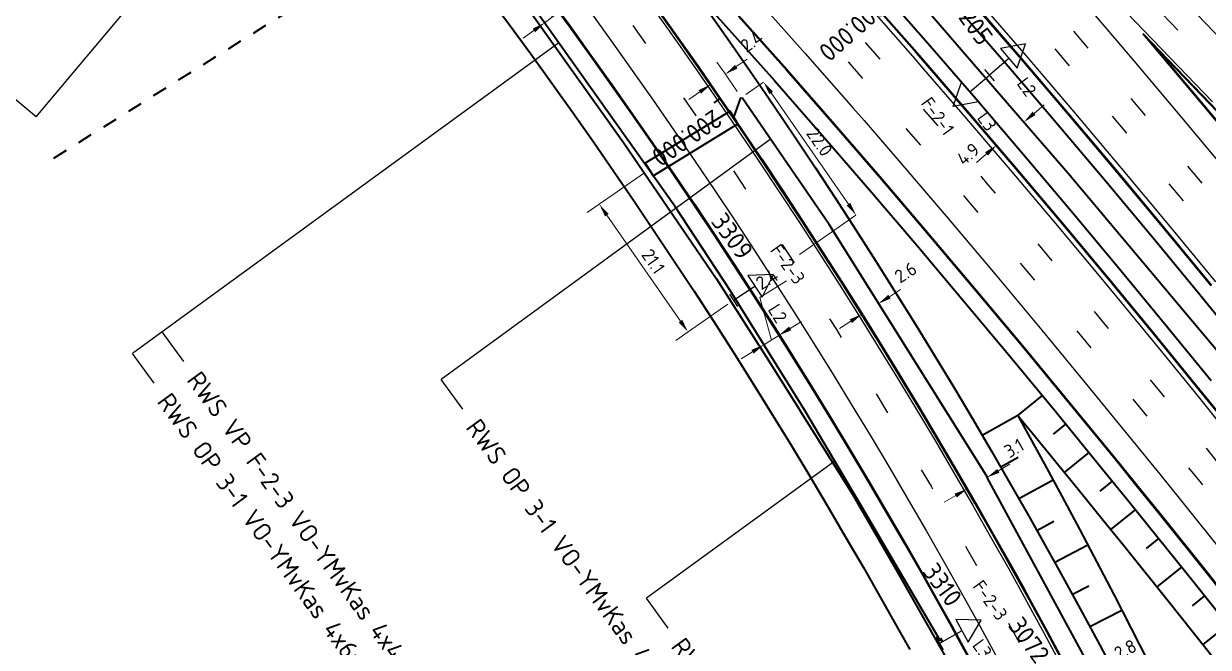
# Model space of a CAD drawing. Header units: metres. Extents: x 134219 to 139080, y 438661 to 444352.
# Drawn here: x 134993.8 to 135154.9, y 443448.5 to 443533.2 of the extents above; entities that cross this region are included whole.
import ezdxf
from ezdxf.enums import TextEntityAlignment as Align

# ---------------------------------------------------------------- set-up
doc = ezdxf.new("R2010")
doc.units = ezdxf.units.M
for name, pattern in [('13strp', [4, 1, -3]), ('39strp', [12, 3, -9]), ('XX-FASEGRENS', [4, 2, -2])]:
    doc.linetypes.add(name, pattern=pattern)
doc.layers.get('DEFPOINTS').update_dxf_attribs({"color": 193})
for name, color, linetype, lineweight in [('N-WE-KG-FASEGRENS-G', 7, 'XX-FASEGRENS', 35), ('N-WE-KL-ET_LS_OV_ARMATUUR-S', 7, 'Continuous', 25), ('N-WE-KL-ET_LS_OV_ARMATUUR-T18', 1, 'Continuous', 25), ('N-WE-KL-ET_LS_OV_KABEL-G', 10, 'KL-LS-OV-N', 35), ('N-WE-KL-ET_LS_OV_KABEL-M', 7, 'Continuous', 18), ('N-WE-KL-ET_LS_OV_KABEL-T25', 7, 'Continuous', 25), ('N-WE-KL-ET_LS_OV_MANTELBUIS-G', 10, 'Continuous', 35), ('Utd-geleiderail-nw', 8, 'glm a2ee v014$0$f2m40080', 35), ('Utd-ondergr-bs', 8, 'Continuous', 35), ('Utd-ondergr-nw', 8, '13strp', 35)]:
    doc.layers.add(name, color=color, linetype=linetype, lineweight=lineweight)
doc.layers.add('N-WE-KL-ET_LS_OV_ARMATUUR-T25', color=2, linetype='Continuous')
doc.layers.add('Utd-weg-nw', color=8, linetype='Continuous')
doc.styles.add('alm a2ee v011$0$rtw_iso', font='NLCS-ISO.ttf')
doc.styles.add('ISO18', font='NLCS-ISO.ttf')
doc.styles.add('ISO25', font='NLCS-ISO.ttf')
doc.styles.add('NLCS-ISO', font='NLCS-ISO.ttf')
doc.styles.add('NLCS_18', font='NLCS-ISO.ttf', dxfattribs={"height": 1.8})
doc.styles.add('NLCS_25', font='NLCS-ISO.ttf', dxfattribs={"height": 2.5})
doc.linetypes.add('glm a2ee v014$0$f2m40080', pattern='A,2,-1,[160,RTW.shx,S=0.5,R=0,X=0,Y=0],-1', length=4)
doc.linetypes.add('KL-LS-OV-N', pattern='A,4,-1,[103,NLCS.SHX,S=0.75,R=0,X=0,Y=0],-1,4,-1.5,["0V",Standard,S=1,R=0,X=0,Y=-0.5],-3', length=14.5)
doc.dimstyles.new('NLCS_t18_pijl_Dimension_l3_h1', dxfattribs={"dimtxt": 1.8, "dimasz": 1.8, "dimexe": 2, "dimexo": 2, "dimgap": 0.7, "dimtad": 1, "dimdec": 1, "dimzin": 0, "dimdsep": 46, "dimtxsty": 'NLCS_18', "dimcen": 2.5, "dimdle": 2, "dimclrd": 256, "dimclre": 256, "dimclrt": 256, "dimadec": 1, "dimazin": 0, "dimtfac": 1, "dimtdec": 1, "dimtofl": 0, "dimtmove": 1, "dimatfit": 0, "dimfxl": 0, "dimtolj": 1, "dimtzin": 0, "dimlwd": 18, "dimlwe": 18, "dimarcsym": 0})

# ---------------------------------------------------------------- blocks, each defined once
blk = doc.blocks.new('SKL-ET_OV_ARMATUUR_HD_NATRIUM_2x250W-SO (1)')
for points in [[(-3.49, -1.76), (-6.49, 0), (-3.49, 1.76)], [(-3.49, 1.76), (-3.49, -1.76)], [(3.49, -1.76), (6.49, 0), (3.49, 1.76)], [(3.49, 1.76), (3.49, -1.76)], [(-3.49, 0), (0, 0)], [(0, 1), (0, -1)], [(3.49, 0), (0, 0)]]:
    blk.add_lwpolyline(points)
at = {"layer": 'N-WE-KL-ET_LS_OV_ARMATUUR-T18', "style": 'NLCS-ISO', "flags": 1}
for tag, p in [('TYPE_ARMATUUR', (3.07, -6.82)), ('VERMOGEN_LAMP', (3.07, -10.61)), ('SPIEGELSTAND', (3.07, -14.39)), ('HOOGTE_LICHTMAST', (3.07, -18.17)), ('UITLEGGERHOEK', (3.07, -21.96)), ('TYPE_LICHTMAST', (3.07, -25.74)), ('BOTSVRIENDELIJK', (3.07, -29.53)), ('POSITIE_LICHTMAST', (3.07, -33.31)), ('KABELAANSLUITNG', (3.07, -37.1)), ('VOEDINGSPUNT', (3.07, -48.45))]:
    blk.add_attdef(tag, p, '', height=1.8, dxfattribs=at)
at = {"layer": 'N-WE-KL-ET_LS_OV_ARMATUUR-T18', "style": 'NLCS-ISO'}
for tag, p in [('FASE-AANSLUITING_1', (3.07, -40.88)), ('FASE-AANSLUITING_2', (3.07, -44.67)), ('GROEPSNUMMER', (3.07, -52.24))]:
    blk.add_attdef(tag, p, '', height=1.8, dxfattribs=at)
at = {"layer": 'N-WE-KL-ET_LS_OV_ARMATUUR-T25', "style": 'NLCS-ISO'}
for tag, p in [('MASTNUMMER', (3.07, 7.39)), ('TYPE_SYMBOOL', (3.07, 3.61))]:
    blk.add_attdef(tag, p, '', height=2.5, dxfattribs=at)
blk = doc.blocks.new('SKL-ET_OV_ARMATUUR_HD_NATRIUM_1x250W-SO (3)')
for p, q in [((6.49, 0), (3.49, 1.76)), ((3.49, -1.76), (6.49, 0))]:
    blk.add_line(p, q)
for points in [[(3.49, 1.76), (3.49, -1.76)], [(0, 1), (0, -1)], [(3.49, 0), (0, 0)]]:
    blk.add_lwpolyline(points)
at = {"layer": 'N-WE-KL-ET_LS_OV_ARMATUUR-T18', "style": 'ISO18', "flags": 1}
for tag, p in [('TYPE_ARMATUUR', (3.07, -6.82)), ('VERMOGEN_LAMP', (3.07, -10.61)), ('SPIEGELSTAND', (3.07, -14.39)), ('HOOGTE_LICHTMAST', (3.07, -18.17)), ('UITLEGGERHOEK', (3.07, -21.96)), ('TYPE_LICHTMAST', (3.07, -25.74)), ('BOTSVRIENDELIJK', (3.07, -29.53)), ('POSITIE_LICHTMAST', (3.07, -33.31)), ('KABELAANSLUITNG', (3.07, -37.1)), ('VOEDINGSPUNT', (3.07, -44.67))]:
    blk.add_attdef(tag, p, '', height=1.8, dxfattribs=at)
at = {"layer": 'N-WE-KL-ET_LS_OV_ARMATUUR-T18', "style": 'ISO18'}
for tag, p in [('FASE-AANSLUITING_1', (3.07, -40.88)), ('GROEPSNUMMER', (3.07, -48.45))]:
    blk.add_attdef(tag, p, '', height=1.8, dxfattribs=at)
at = {"layer": 'N-WE-KL-ET_LS_OV_ARMATUUR-T25', "style": 'ISO25'}
for tag, p in [('MASTNUMMER', (3.07, 7.39)), ('TYPE_SYMBOOL', (3.07, 3.61))]:
    blk.add_attdef(tag, p, '', height=2.5, dxfattribs=at)
blk = doc.blocks.new('*D445')
at = {"layer": 'DEFPOINTS', "color": 0, "transparency": 16777216}
for p in [(135066.7, 443534.79), (135064.66, 443533.31), (135064.66, 443533.31)]:
    blk.add_point(p, dxfattribs=at)
at = {"layer": 'N-WE-KL-ET_LS_OV_KABEL-M', "linetype": 'Continuous', "lineweight": 18, "transparency": 16777216}
for p, q in [((135064.32, 443537.95), (135067.64, 443540.35)), ((135065.68, 443534.05), (135064.32, 443537.95)), ((135068.16, 443535.85), (135069.62, 443536.91)), ((135066.7, 443534.79), (135064.66, 443533.31)), ((135063.2, 443532.26), (135061.75, 443531.2))]:
    blk.add_line(p, q, dxfattribs=at)
at = {"layer": 'N-WE-KL-ET_LS_OV_KABEL-M', "lineweight": 18, "transparency": 16777216}
for p, q in [((135066.7, 443534.79), (135065.53, 443536.41)), ((135064.66, 443533.31), (135063.48, 443534.93))]:
    blk.add_line(p, q, dxfattribs=at)
at = {"layer": 'N-WE-KL-ET_LS_OV_KABEL-M', "transparency": 16777216}
for points in [[(135067.98, 443536.09), (135068.33, 443535.61), (135066.7, 443534.79)], [(135063.03, 443532.5), (135063.38, 443532.01), (135064.66, 443533.31)]]:
    blk.add_solid(points, dxfattribs=at)
at = {"layer": 'N-WE-KL-ET_LS_OV_KABEL-M', "transparency": 16777216, "insert": (135065.04, 443540.45), "char_height": 1.8, "attachment_point": 5, "rotation": 35.9597, "style": 'NLCS_18'}
blk.add_mtext('\\A1;2.5', dxfattribs=at)
blk = doc.blocks.new('*D446')
at = {"layer": 'DEFPOINTS', "color": 0, "transparency": 16777216}
for p in [(135096.53, 443490.84), (135094.47, 443489.56), (135094.47, 443489.56)]:
    blk.add_point(p, dxfattribs=at)
at = {"layer": 'N-WE-KL-ET_LS_OV_KABEL-M', "linetype": 'Continuous', "lineweight": 18, "transparency": 16777216}
for p, q in [((135093.94, 443496), (135097.57, 443498.25)), ((135095.5, 443490.2), (135093.94, 443496)), ((135098.06, 443491.79), (135099.59, 443492.74)), ((135096.53, 443490.84), (135094.47, 443489.56)), ((135092.94, 443488.61), (135091.41, 443487.66))]:
    blk.add_line(p, q, dxfattribs=at)
at = {"layer": 'N-WE-KL-ET_LS_OV_KABEL-M', "lineweight": 18, "transparency": 16777216}
for p, q in [((135096.53, 443490.84), (135095.48, 443492.54)), ((135094.47, 443489.56), (135093.42, 443491.26))]:
    blk.add_line(p, q, dxfattribs=at)
at = {"layer": 'N-WE-KL-ET_LS_OV_KABEL-M', "transparency": 16777216}
for points in [[(135097.9, 443492.04), (135098.22, 443491.53), (135096.53, 443490.84)], [(135092.78, 443488.87), (135093.1, 443488.36), (135094.47, 443489.56)]]:
    blk.add_solid(points, dxfattribs=at)
at = {"layer": 'N-WE-KL-ET_LS_OV_KABEL-M', "transparency": 16777216, "insert": (135094.91, 443498.48), "char_height": 1.8, "attachment_point": 5, "rotation": 31.8076, "style": 'NLCS_18'}
blk.add_mtext('\\A1;2.4', dxfattribs=at)
blk = doc.blocks.new('*D447')
at = {"layer": 'DEFPOINTS', "color": 0, "transparency": 16777216}
for p in [(135129.84, 443519.82), (135129.84, 443519.82), (135126.12, 443516.66)]:
    blk.add_point(p, dxfattribs=at)
at = {"layer": 'N-WE-KL-ET_LS_OV_KABEL-M', "lineweight": 18, "transparency": 16777216}
for p, q in [((135129.84, 443519.82), (135128.54, 443521.34)), ((135126.12, 443516.66), (135124.82, 443518.18))]:
    blk.add_line(p, q, dxfattribs=at)
at = {"layer": 'N-WE-KL-ET_LS_OV_KABEL-M', "linetype": 'Continuous', "lineweight": 18, "transparency": 16777216}
for p, q in [((135131.21, 443520.99), (135132.58, 443522.15)), ((135124.75, 443515.49), (135123.38, 443514.33))]:
    blk.add_line(p, q, dxfattribs=at)
at = {"layer": 'N-WE-KL-ET_LS_OV_KABEL-M', "transparency": 16777216}
for points in [[(135131.01, 443521.22), (135131.4, 443520.76), (135129.84, 443519.82)], [(135124.55, 443515.72), (135124.94, 443515.26), (135126.12, 443516.66)]]:
    blk.add_solid(points, dxfattribs=at)
at = {"layer": 'N-WE-KL-ET_LS_OV_KABEL-M', "transparency": 16777216, "insert": (135122.24, 443515.46), "char_height": 1.8, "attachment_point": 5, "rotation": 40.3755, "style": 'NLCS_18'}
blk.add_mtext('\\A1;4.9', dxfattribs=at)
blk = doc.blocks.new('*D394')
at = {"layer": 'DEFPOINTS', "color": 0, "transparency": 16777216}
for p in [(135072.1, 443508.65), (135084.16, 443491.3), (135084.16, 443491.3)]:
    blk.add_point(p, dxfattribs=at)
at = {"layer": 'N-WE-KL-ET_LS_OV_KABEL-M', "lineweight": 18, "transparency": 16777216}
for p, q in [((135072.1, 443508.65), (135070.45, 443507.51)), ((135084.16, 443491.3), (135082.52, 443490.16))]:
    blk.add_line(p, q, dxfattribs=at)
at = {"layer": 'N-WE-KL-ET_LS_OV_KABEL-M', "linetype": 'Continuous', "lineweight": 18, "transparency": 16777216}
blk.add_line((135073.12, 443507.17), (135083.13, 443492.78), dxfattribs=at)
at = {"layer": 'N-WE-KL-ET_LS_OV_KABEL-M', "transparency": 16777216}
for points in [[(135073.37, 443507.34), (135072.88, 443507), (135072.1, 443508.65)], [(135083.38, 443492.95), (135082.89, 443492.61), (135084.16, 443491.3)]]:
    blk.add_solid(points, dxfattribs=at)
at = {"layer": 'N-WE-KL-ET_LS_OV_KABEL-M', "transparency": 16777216, "insert": (135079.44, 443500.89), "char_height": 1.8, "attachment_point": 5, "rotation": 304.8131, "style": 'NLCS_18'}
blk.add_mtext('\\A1;21.1', dxfattribs=at)
blk = doc.blocks.new('*D159')
at = {"layer": 'DEFPOINTS', "color": 0, "transparency": 16777216}
for p in [(135094.44, 443525.25), (135107, 443507.18), (135107, 443507.18)]:
    blk.add_point(p, dxfattribs=at)
at = {"layer": 'N-WE-KL-ET_LS_OV_KABEL-M', "lineweight": 18, "transparency": 16777216}
for p, q in [((135094.44, 443525.25), (135092.8, 443524.1)), ((135107, 443507.18), (135105.36, 443506.04))]:
    blk.add_line(p, q, dxfattribs=at)
at = {"layer": 'N-WE-KL-ET_LS_OV_KABEL-M', "linetype": 'Continuous', "lineweight": 18, "transparency": 16777216}
blk.add_line((135095.47, 443523.77), (135105.97, 443508.66), dxfattribs=at)
at = {"layer": 'N-WE-KL-ET_LS_OV_KABEL-M', "transparency": 16777216}
for points in [[(135095.72, 443523.94), (135095.22, 443523.6), (135094.44, 443525.25)], [(135106.22, 443508.83), (135105.73, 443508.49), (135107, 443507.18)]]:
    blk.add_solid(points, dxfattribs=at)
at = {"layer": 'N-WE-KL-ET_LS_OV_KABEL-M', "transparency": 16777216, "insert": (135102.04, 443517.13), "char_height": 1.8, "attachment_point": 5, "rotation": 304.8131, "style": 'NLCS_18'}
blk.add_mtext('\\A1;22.0', dxfattribs=at)
blk = doc.blocks.new('*D556')
at = {"layer": 'DEFPOINTS', "color": 0, "transparency": 16777216}
for p in [(135139.6, 443444.23), (135139.6, 443444.23), (135137.1, 443442.92)]:
    blk.add_point(p, dxfattribs=at)
at = {"layer": 'N-WE-KL-ET_LS_OV_KABEL-M', "lineweight": 18, "transparency": 16777216}
for p, q in [((135139.6, 443444.23), (135138.67, 443446)), ((135137.1, 443442.92), (135136.17, 443444.69))]:
    blk.add_line(p, q, dxfattribs=at)
at = {"layer": 'N-WE-KL-ET_LS_OV_KABEL-M', "linetype": 'Continuous', "lineweight": 18, "transparency": 16777216}
for p, q in [((135141.19, 443445.07), (135142.78, 443445.9)), ((135135.51, 443442.08), (135133.91, 443441.24))]:
    blk.add_line(p, q, dxfattribs=at)
at = {"layer": 'N-WE-KL-ET_LS_OV_KABEL-M', "transparency": 16777216}
for points in [[(135141.05, 443445.33), (135141.33, 443444.8), (135139.6, 443444.23)], [(135135.37, 443442.34), (135135.65, 443441.81), (135137.1, 443442.92)]]:
    blk.add_solid(points, dxfattribs=at)
at = {"layer": 'N-WE-KL-ET_LS_OV_KABEL-M', "transparency": 16777216, "insert": (135143.62, 443448.15), "char_height": 1.8, "attachment_point": 5, "rotation": 27.7394, "style": 'NLCS_18'}
blk.add_mtext('\\A1;2.8', dxfattribs=at)
blk = doc.blocks.new('*D571')
at = {"layer": 'DEFPOINTS', "color": 0, "transparency": 16777216}
for p in [(135124.81, 443471.53, -6.24), (135122.12, 443469.98, -6.24), (135122.12, 443469.98)]:
    blk.add_point(p, dxfattribs=at)
at = {"layer": 'N-WE-KL-ET_LS_OV_KABEL-M', "lineweight": 18, "transparency": 16777216}
for p, q in [((135124.41, 443472.21), (135123.8, 443473.26)), ((135121.73, 443470.65), (135121.12, 443471.71))]:
    blk.add_line(p, q, dxfattribs=at)
at = {"layer": 'N-WE-KL-ET_LS_OV_KABEL-M', "linetype": 'Continuous', "lineweight": 18, "transparency": 16777216}
for p, q in [((135126.36, 443472.43), (135127.92, 443473.34)), ((135120.56, 443469.07), (135119.01, 443468.17))]:
    blk.add_line(p, q, dxfattribs=at)
at = {"layer": 'N-WE-KL-ET_LS_OV_KABEL-M', "transparency": 16777216}
for points in [[(135126.21, 443472.69), (135126.51, 443472.17), (135124.81, 443471.53)], [(135120.41, 443469.33), (135120.71, 443468.81), (135122.12, 443469.98)]]:
    blk.add_solid(points, dxfattribs=at)
at = {"layer": 'N-WE-KL-ET_LS_OV_KABEL-M', "transparency": 16777216, "insert": (135128.49, 443475.51), "char_height": 1.8, "attachment_point": 5, "rotation": 30.0888, "style": 'NLCS_18'}
blk.add_mtext('\\A1;3.1', dxfattribs=at)
blk = doc.blocks.new('*D572')
at = {"layer": 'DEFPOINTS', "color": 0, "transparency": 16777216}
for p in [(135107.82, 443493.73), (135110.03, 443495.13), (135110.03, 443495.13)]:
    blk.add_point(p, dxfattribs=at)
at = {"layer": 'N-WE-KL-ET_LS_OV_KABEL-M', "lineweight": 18, "transparency": 16777216}
for p, q in [((135110.03, 443495.13), (135108.96, 443496.82)), ((135107.82, 443493.73), (135106.75, 443495.41))]:
    blk.add_line(p, q, dxfattribs=at)
at = {"layer": 'N-WE-KL-ET_LS_OV_KABEL-M', "linetype": 'Continuous', "lineweight": 18, "transparency": 16777216}
for p, q in [((135111.55, 443496.09), (135113.07, 443497.06)), ((135106.3, 443492.76), (135104.78, 443491.79))]:
    blk.add_line(p, q, dxfattribs=at)
at = {"layer": 'N-WE-KL-ET_LS_OV_KABEL-M', "transparency": 16777216}
for points in [[(135111.39, 443496.35), (135111.71, 443495.84), (135110.03, 443495.13)], [(135106.14, 443493.01), (135106.46, 443492.51), (135107.82, 443493.73)]]:
    blk.add_solid(points, dxfattribs=at)
at = {"layer": 'N-WE-KL-ET_LS_OV_KABEL-M', "transparency": 16777216, "insert": (135113.75, 443499.39), "char_height": 1.8, "attachment_point": 5, "rotation": 32.4326, "style": 'NLCS_18'}
blk.add_mtext('\\A1;2.6', dxfattribs=at)
blk = doc.blocks.new('*D573')
at = {"layer": 'DEFPOINTS', "color": 0, "transparency": 16777216}
for p in [(135089.24, 443526.32), (135089.24, 443526.32), (135087.25, 443524.93)]:
    blk.add_point(p, dxfattribs=at)
at = {"layer": 'N-WE-KL-ET_LS_OV_KABEL-M', "lineweight": 18, "transparency": 16777216}
for p, q in [((135089.24, 443526.32), (135088.1, 443527.96)), ((135087.25, 443524.93), (135086.1, 443526.58))]:
    blk.add_line(p, q, dxfattribs=at)
at = {"layer": 'N-WE-KL-ET_LS_OV_KABEL-M', "linetype": 'Continuous', "lineweight": 18, "transparency": 16777216}
for p, q in [((135090.72, 443527.35), (135092.2, 443528.37)), ((135085.77, 443523.91), (135084.29, 443522.88))]:
    blk.add_line(p, q, dxfattribs=at)
at = {"layer": 'N-WE-KL-ET_LS_OV_KABEL-M', "transparency": 16777216}
for points in [[(135090.55, 443527.59), (135090.89, 443527.1), (135089.24, 443526.32)], [(135085.6, 443524.15), (135085.94, 443523.66), (135087.25, 443524.93)]]:
    blk.add_solid(points, dxfattribs=at)
at = {"layer": 'N-WE-KL-ET_LS_OV_KABEL-M', "transparency": 16777216, "insert": (135092.82, 443530.76), "char_height": 1.8, "attachment_point": 5, "rotation": 34.7877, "style": 'NLCS_18'}
blk.add_mtext('\\A1;2.4', dxfattribs=at)

msp = doc.modelspace()

# ---------------------------------------------------------------- linework, layer by layer
at = {"layer": 'N-WE-KG-FASEGRENS-G'}
msp.add_line((135145.39, 443607.19), (134997.72, 443514.77), dxfattribs=at)
at = {"layer": 'N-WE-KL-ET_LS_OV_KABEL-G', "flags": 128}
for points, elevation in [([(135028.79, 443628.21), (135029.43, 443628.5), (135031.21, 443626.78), (135031.77, 443626.04), (135031.72, 443624.46), (135052.28, 443604.28), (135079.83, 443576.7), (135079.68, 443576.86), (135107.02, 443546.27), (135128.47, 443521.4), (135135.83, 443512.88), (135160.14, 443483.99), (135177.3, 443462.48), (135198.67, 443435.94), (135200.35, 443433.58), (135206.96, 443425.68), (135215.59, 443414.76), (135229.59, 443396.5), (135246.51, 443374.99), (135246.49, 443375.01), (135294.88, 443312.89), (135333.29, 443263.09), (135371.73, 443213.18), (135406.65, 443167.97), (135427.92, 443140.4), (135453.98, 443108.38), (135454.93, 443105.99), (135457.2, 443102.6), (135480.28, 443072.39), (135496.14, 443052.17), (135531.45, 443005.87), (135550.73, 442980.13), (135566.75, 442957.09), (135582.35, 442934.84), (135591.75, 442921.24), (135600.66, 442908.47), (135623.1, 442873.1), (135810.94, 442567.72), (135811.57, 442566.24), (135890, 442440.49), (135917.51, 442397.79), (135918.36, 442396.37), (135921.31, 442391.57), (135924.12, 442387.09), (135993.39, 442276.1), (135998.09, 442268.15), (136009.98, 442249.34), (136029.66, 442217.44), (136035.64, 442207.92), (136051.53, 442183.81), (136063.88, 442163.96), (136083.42, 442134.87), (136087.68, 442128.39), (136098.45, 442110.21), (136094.16, 442107.28)], 1.81), ([(135118.76, 443449.2), (135118.57, 443449.64), (135118.46, 443449.38), (135107.79, 443467.56), (135100.03, 443480.65), (135089.88, 443496.92), (135082.38, 443508.37), (135061.64, 443537.57), (135049.62, 443554.45), (135040.97, 443565.33), (135028.85, 443580.07), (135021.82, 443588.21), (135011.94, 443599.75), (135004.96, 443607.57), (135005.01, 443607.54)], 2.01), ([(135090.4, 443520.44), (135091.34, 443523.09), (135091.44, 443523.16)], 3.58), ([(135124.81, 443471.53), (135143.9, 443436.28)], -6.24)]:
    msp.add_lwpolyline(points, dxfattribs=dict(at, elevation=elevation))
at = {"layer": 'N-WE-KL-ET_LS_OV_KABEL-G', "extrusion": (0.824432, 0.56596, 0), "elevation": 362390.34, "flags": 128}
msp.add_lwpolyline([(289198.43, 2.69), (289177.56, 0)], dxfattribs=at)
at = {"layer": 'N-WE-KL-ET_LS_OV_KABEL-G', "flags": 128}
msp.add_lwpolyline([(135078.88, 443513.36), (135078.84, 443513.34)], dxfattribs=at)
at = {"layer": 'N-WE-KL-ET_LS_OV_KABEL-G', "extrusion": (0.847533, 0.530742, 0), "elevation": 349891.87, "flags": 128}
msp.add_lwpolyline([(304181.03, 0), (304140.41, -6.24)], dxfattribs=at)
at = {"layer": 'N-WE-KL-ET_LS_OV_KABEL-M'}
for points, elevation in [([(135090.86, 443523.99), (135089.24, 443526.32)], 2.69), ([(135094.44, 443525.25), (135092.02, 443523.56)], 3.58), ([(135107, 443507.18), (135099.3, 443501.83)], 3.21), ([(135089.59, 443495.08), (135084.16, 443491.3)], 3.21)]:
    msp.add_lwpolyline(points, dxfattribs=dict(at, elevation=elevation))
msp.add_lwpolyline([(135078.26, 443512.93), (135072.1, 443508.65)], dxfattribs=at)
at = {"layer": 'N-WE-KL-ET_LS_OV_KABEL-T25'}
for p, q in [((134995.51, 443520.54), (135059.73, 443596.82)), ((135066.59, 443530.59), (135008.62, 443488.36)), ((134995.51, 443520.54), (134991.68, 443523.76)), ((135095.35, 443517.46), (135050.6, 443484.86)), ((135015.6, 443487.27), (135012.66, 443491.31)), ((135011.56, 443484.32), (135008.62, 443488.36)), ((135053.54, 443480.82), (135050.6, 443484.86)), ((135104.11, 443473.76), (135078.5, 443455.11)), ((135081.44, 443451.07), (135078.5, 443455.11))]:
    msp.add_line(p, q, dxfattribs=at)
at = {"layer": 'N-WE-KL-ET_LS_OV_MANTELBUIS-G', "linetype": 'Continuous'}
msp.add_lwpolyline([(135078.35, 443514.21), (135079.4, 443512.51), (135090.92, 443519.58), (135089.88, 443521.29)], close=True, dxfattribs=at)
at = {"layer": 'Utd-geleiderail-nw', "linetype": 'Continuous', "flags": 128}
for points in [[(135029.22, 443628.91, -0.004702), (135057.2, 443603.85), (135063.81, 443597.11), (135067.19, 443593.63), (135074.14, 443586.42), (135081.05, 443579.16), (135087.9, 443571.85), (135094.71, 443564.49), (135101.46, 443557.09), (135108.17, 443549.65), (135114.83, 443542.16), (135121.44, 443534.63), (135122.95, 443532.89), (135128, 443527.05), (135134.5, 443519.43), (135140.97, 443511.78), (135147.39, 443504.09), (135153.76, 443496.37), (135160.1, 443488.62)], [(135026.68, 443628.01, -0.006198), (135051.5, 443600.88), (135062.74, 443589.32), (135069.66, 443582.13), (135076.54, 443574.9), (135083.36, 443567.62), (135090.14, 443560.3), (135096.87, 443552.93), (135103.55, 443545.51), (135110.18, 443538.06), (135116.77, 443530.55), (135118.27, 443528.83), (135123.29, 443523.01), (135129.78, 443515.42), (135136.22, 443507.79), (135142.62, 443500.13), (135148.97, 443492.43), (135155.3, 443484.7)]]:
    msp.add_lwpolyline(points, format="xyb", dxfattribs=at)
at = {"layer": 'Utd-ondergr-bs', "flags": 128}
for points in [[(135007.81, 443599.33), (135008.54, 443598.8), (135011.7, 443597.4), (135013.11, 443596.25), (135015.95, 443593.11), (135020.94, 443586.39), (135022.69, 443584.37), (135023.51, 443582.98), (135024.17, 443581.51), (135025.09, 443580.38), (135026.25, 443579.63), (135027.88, 443578.86), (135029.28, 443577.41), (135032.52, 443573.19), (135039.76, 443564.85), (135050.95, 443550.6), (135062.54, 443535), (135075.4, 443517.04), (135088.04, 443498.5), (135095.08, 443487.52), (135099.36, 443480.69)], [(135194.92, 443244.02), (135195.24, 443245.83), (135195.45, 443247.82), (135195.13, 443250.29), (135192.03, 443262.99), (135189.04, 443274.22), (135184.95, 443288.27), (135181.05, 443300.59), (135176.37, 443314.03), (135171.12, 443328.75), (135166.39, 443340.48), (135160.9, 443355.2), (135156.22, 443367.63), (135150.53, 443381.75), (135145.81, 443392.91), (135141.78, 443402.84), (135135.46, 443416.05), (135127.83, 443430.78), (135120.79, 443444.35), (135112.75, 443458.59), (135106.57, 443469.23), (135099.36, 443480.69)]]:
    msp.add_lwpolyline(points, dxfattribs=at)
at = {"layer": 'Utd-ondergr-nw', "color": 7, "linetype": 'Continuous'}
msp.add_line((135088.49, 443523.01), (135087.67, 443522.45), dxfattribs=at)
at = {"layer": 'Utd-ondergr-nw', "linetype": 'Continuous', "flags": 128}
for points in [[(135082.72, 443580.27), (135089.35, 443573.2), (135096.17, 443565.83), (135102.93, 443558.42), (135109.65, 443550.97), (135116.31, 443543.47), (135122.93, 443535.93), (135124.44, 443534.19), (135129.5, 443528.34), (135136.01, 443520.72), (135142.48, 443513.05), (135148.91, 443505.35), (135155.29, 443497.62)], [(135082.77, 443580.32), (135089.4, 443573.25), (135096.22, 443565.88), (135102.98, 443558.47), (135109.7, 443551.02), (135116.37, 443543.52), (135122.98, 443535.97), (135124.5, 443534.24), (135129.55, 443528.39), (135136.07, 443520.76), (135142.54, 443513.1), (135148.96, 443505.4), (135155.35, 443497.67)], [(135084.68, 443538.01), (135089.36, 443532.81), (135095.9, 443525.45), (135102.4, 443518.04), (135103.89, 443516.33), (135108.85, 443510.59), (135115.26, 443503.09), (135121.63, 443495.55), (135127.96, 443487.96), (135134.26, 443480.34), (135140.53, 443472.67), (135143.97, 443468.43), (135146.76, 443464.98), (135152.98, 443457.25), (135159.17, 443449.49)], [(135084.68, 443538.01), (135087.25, 443534.4), (135090.15, 443530.27), (135093.02, 443526.14), (135095.87, 443521.98), (135098.69, 443517.8), (135101.48, 443513.61), (135104.24, 443509.4), (135106.98, 443505.17), (135109.7, 443500.93), (135112.39, 443496.67), (135115.05, 443492.39), (135117.68, 443488.1), (135120.29, 443483.79), (135122.87, 443479.46), (135125.42, 443475.12), (135127.94, 443470.76), (135130.44, 443466.38), (135132.91, 443461.99), (135134.42, 443459.28), (135135.36, 443457.59), (135137.77, 443453.17), (135140.16, 443448.73), (135142.52, 443444.28)], [(135056.97, 443536.95), (135059.89, 443533.02), (135062.78, 443529.07), (135065.64, 443525.1), (135068.48, 443521.11), (135071.29, 443517.11), (135074.08, 443513.09), (135076.85, 443509.05), (135079.58, 443504.99), (135082.3, 443500.92), (135084.98, 443496.83), (135087.65, 443492.72), (135090.28, 443488.6), (135092.89, 443484.46), (135095.48, 443480.3), (135098.04, 443476.13), (135100.57, 443471.95), (135103.07, 443467.74), (135105.55, 443463.52), (135108.01, 443459.29), (135110.43, 443455.04), (135112.83, 443450.77), (135114.3, 443448.14)], [(135065.11, 443536.86), (135068.02, 443532.87), (135070.91, 443528.87), (135073.77, 443524.85), (135076.61, 443520.82), (135079.42, 443516.76), (135082.2, 443512.69), (135084.97, 443508.6), (135087.7, 443504.49), (135090.41, 443500.37), (135093.09, 443496.23), (135095.75, 443492.07), (135098.38, 443487.9), (135100.99, 443483.71), (135103.57, 443479.5), (135106.12, 443475.28), (135108.65, 443471.04), (135111.15, 443466.79), (135113.62, 443462.52), (135116.07, 443458.24), (135118.49, 443453.94), (135119.97, 443451.28), (135120.89, 443449.62), (135123.25, 443445.29)], [(135065.16, 443536.9), (135068.07, 443532.92), (135070.96, 443528.91), (135073.83, 443524.89), (135076.66, 443520.86), (135079.48, 443516.8), (135082.26, 443512.73), (135085.02, 443508.64), (135087.76, 443504.53), (135090.47, 443500.41), (135093.15, 443496.27), (135095.81, 443492.11), (135098.44, 443487.94), (135101.05, 443483.75), (135103.63, 443479.54), (135106.18, 443475.32), (135108.71, 443471.08), (135111.21, 443466.82), (135113.69, 443462.56), (135116.13, 443458.27), (135118.55, 443453.97), (135120.03, 443451.31), (135120.95, 443449.65), (135123.31, 443445.32)], [(135108.65, 443536.7), (135115.22, 443529.21), (135116.72, 443527.48), (135121.74, 443521.67), (135128.22, 443514.09), (135134.65, 443506.48), (135141.04, 443498.82), (135147.39, 443491.13), (135153.71, 443483.41), (135157.18, 443479.14)], [(135108.7, 443536.75), (135115.27, 443529.25), (135116.77, 443527.53), (135121.79, 443521.72), (135128.27, 443514.14), (135134.7, 443506.52), (135141.09, 443498.86), (135147.44, 443491.17), (135153.76, 443483.45), (135157.23, 443479.18)], [(135079.86, 443535.29), (135082.76, 443531.22), (135085.64, 443527.13), (135088.49, 443523.01), (135091.32, 443518.89), (135094.12, 443514.74), (135096.89, 443510.58), (135099.64, 443506.39), (135102.36, 443502.2), (135105.06, 443497.98), (135107.72, 443493.75), (135110.37, 443489.5), (135112.98, 443485.24), (135115.57, 443480.95), (135118.13, 443476.66), (135120.67, 443472.34), (135123.18, 443468.02), (135125.66, 443463.67), (135128.11, 443459.31), (135129.61, 443456.62), (135130.54, 443454.94), (135132.94, 443450.55), (135135.31, 443446.14)], [(135079.92, 443535.34), (135082.82, 443531.26), (135085.7, 443527.17), (135088.55, 443523.05), (135091.38, 443518.93), (135094.18, 443514.78), (135096.95, 443510.61), (135099.7, 443506.43), (135102.42, 443502.23), (135105.11, 443498.02), (135107.78, 443493.79), (135110.43, 443489.54), (135113.04, 443485.27), (135115.63, 443480.99), (135118.19, 443476.69), (135120.73, 443472.38), (135123.24, 443468.05), (135125.72, 443463.71), (135128.17, 443459.34), (135129.67, 443456.65), (135130.6, 443454.97), (135133, 443450.58), (135135.37, 443446.17)], [(135090.98, 443534.26), (135097.54, 443526.89), (135104.05, 443519.47), (135105.53, 443517.76), (135110.5, 443512.01), (135116.92, 443504.5), (135123.3, 443496.95), (135129.64, 443489.35), (135135.94, 443481.72), (135142.22, 443474.05), (135145.66, 443469.81), (135148.46, 443466.35), (135154.68, 443458.61), (135160.88, 443450.85)], [(135091.03, 443534.31), (135097.59, 443526.94), (135104.1, 443519.52), (135105.58, 443517.81), (135110.56, 443512.06), (135116.97, 443504.55), (135123.35, 443496.99), (135129.69, 443489.4), (135136, 443481.76), (135142.27, 443474.09), (135145.72, 443469.85), (135148.52, 443466.39), (135154.74, 443458.66), (135160.93, 443450.89)], [(135146.05, 443531.79), (135147.31, 443530.31), (135153.84, 443522.58), (135160.31, 443514.82), (135166.74, 443507.03), (135173.13, 443499.22), (135176.64, 443494.91), (135179.48, 443491.39), (135185.8, 443483.54), (135192.08, 443475.67), (135198.33, 443467.79), (135204.55, 443459.9), (135210.75, 443452), (135216.93, 443444.1), (135223.1, 443436.19), (135229.25, 443428.28), (135235.39, 443420.37), (135240.88, 443413.29), (135241.52, 443412.47), (135247.64, 443404.56), (135253.77, 443396.66), (135259.9, 443388.76), (135263.89, 443383.62)], [(135271.72, 443397.56), (135271.24, 443398.09), (135264.5, 443405.48), (135257.76, 443412.86), (135251, 443420.23), (135244.24, 443427.59), (135243.59, 443428.3), (135237.46, 443434.94), (135230.67, 443442.28), (135223.86, 443449.61), (135217.05, 443456.93), (135212.65, 443461.64), (135210.22, 443464.23), (135203.38, 443471.53), (135198.54, 443476.68), (135196.53, 443478.81), (135189.67, 443486.09), (135182.8, 443493.35), (135175.91, 443500.6), (135169.02, 443507.84), (135162.11, 443515.07), (135155.19, 443522.29), (135148.26, 443529.5), (135146.05, 443531.79)], [(135271.68, 443397.49), (135271.19, 443398.04), (135264.45, 443405.43), (135257.71, 443412.81), (135250.95, 443420.19), (135244.19, 443427.55), (135237.41, 443434.9), (135230.61, 443442.24), (135223.81, 443449.56), (135217, 443456.88), (135212.6, 443461.59), (135210.17, 443464.19), (135203.33, 443471.48), (135198.49, 443476.63), (135196.48, 443478.77), (135189.62, 443486.04), (135182.75, 443493.3), (135175.86, 443500.55), (135168.97, 443507.79), (135162.06, 443515.02), (135155.14, 443522.24), (135148.21, 443529.45), (135147.56, 443530.13)], [(135147.56, 443530.13), (135153.89, 443522.62), (135160.37, 443514.87), (135166.8, 443507.08), (135173.19, 443499.27), (135176.69, 443494.95), (135179.54, 443491.44), (135185.85, 443483.59), (135192.13, 443475.72), (135198.38, 443467.84), (135204.61, 443459.95), (135210.81, 443452.05), (135216.99, 443444.14), (135223.15, 443436.23), (135229.3, 443428.32), (135235.44, 443420.41), (135240.93, 443413.33), (135241.57, 443412.51), (135247.7, 443404.61), (135253.83, 443396.7), (135259.96, 443388.8), (135263.93, 443383.68)], [(135129.02, 443479.93), (135132.34, 443482.66)], [(135129.02, 443479.93), (135124.17, 443477.24)], [(135129.02, 443479.93), (135130.16, 443477.88), (135132.59, 443473.43), (135135.01, 443468.97), (135137.4, 443464.5), (135138.86, 443461.74), (135139.77, 443460.02), (135142.11, 443455.52), (135144.42, 443451.01), (135146.71, 443446.49), (135148.96, 443441.95), (135150.31, 443439.21)], [(135129.02, 443479.93), (135130.94, 443477.6), (135137.19, 443469.96), (135140.63, 443465.73), (135143.42, 443462.28), (135149.62, 443454.56), (135155.81, 443446.82), (135161.97, 443439.04), (135168.12, 443431.24), (135174.26, 443423.42), (135180.39, 443415.58), (135186.52, 443407.72), (135192.64, 443399.85), (135198.76, 443391.96), (135204.25, 443384.88), (135204.89, 443384.06), (135211.02, 443376.16), (135217.15, 443368.26), (135223.28, 443360.35), (135229.4, 443352.45), (135231.81, 443349.35), (135235.53, 443344.55), (135241.66, 443336.65), (135244.15, 443333.44)], [(135133.86, 443477.43), (135135.52, 443478.79)], [(135129.06, 443474.25), (135126.68, 443472.94)], [(135135.36, 443472.2), (135138.69, 443474.91)], [(135133.83, 443471.16), (135129.16, 443468.63)], [(135140.19, 443469.68), (135141.86, 443471.03)], [(135141.67, 443464.44), (135145.01, 443467.14)], [(135133.9, 443465.53), (135131.61, 443464.3)], [(135146.48, 443461.9), (135148.16, 443463.24)], [(135138.54, 443462.34), (135134.04, 443459.96)], [(135147.94, 443456.65), (135151.3, 443459.34)], [(135138.65, 443456.76), (135136.44, 443455.61)], [(135152.75, 443454.09), (135154.43, 443455.43)], [(135143.16, 443453.47), (135138.81, 443451.24)], [(135154.19, 443448.84), (135157.55, 443451.52)]]:
    msp.add_lwpolyline(points, dxfattribs=at)
at = {"layer": 'Utd-weg-nw', "linetype": '39strp', "flags": 128}
for points in [[(134972.86, 443666.56), (134978.73, 443661.26), (134979.34, 443660.7), (134986.71, 443654), (134994.05, 443647.27), (135001.34, 443640.5), (135008.61, 443633.7), (135015.83, 443626.86), (135023, 443619.98), (135027.18, 443615.94), (135030.13, 443613.06), (135037.21, 443606.09), (135044.25, 443599.07), (135051.24, 443592.01), (135056.17, 443586.97), (135058.18, 443584.9), (135065.07, 443577.74), (135071.92, 443570.54), (135078.72, 443563.29), (135085.47, 443556), (135092.17, 443548.66), (135098.82, 443541.28), (135105.42, 443533.85), (135111.98, 443526.38), (135113.47, 443524.66), (135118.48, 443518.87), (135124.94, 443511.31), (135131.35, 443503.71), (135137.73, 443496.07), (135144.07, 443488.4), (135150.37, 443480.69), (135153.84, 443476.43), (135156.65, 443472.96), (135162.89, 443465.19), (135169.11, 443457.4), (135175.31, 443449.59), (135181.49, 443441.76), (135187.65, 443433.91), (135193.8, 443426.04), (135199.94, 443418.16), (135206.07, 443410.27), (135212.2, 443402.38), (135217.69, 443395.3), (135218.32, 443394.48), (135224.45, 443386.58), (135230.58, 443378.67), (135236.71, 443370.77), (135242.84, 443362.87), (135245.24, 443359.77), (135248.97, 443354.97), (135250.43, 443353.08)], [(134970.52, 443663.95), (134976.38, 443658.67), (134976.99, 443658.11), (134984.35, 443651.42), (134991.67, 443644.69), (134998.96, 443637.94), (135006.21, 443631.15), (135013.41, 443624.33), (135020.57, 443617.46), (135024.74, 443613.43), (135027.68, 443610.56), (135034.75, 443603.6), (135041.77, 443596.6), (135048.74, 443589.56), (135053.67, 443584.52), (135055.67, 443582.46), (135062.55, 443575.32), (135069.38, 443568.14), (135076.16, 443560.91), (135082.89, 443553.63), (135089.58, 443546.31), (135096.21, 443538.95), (135102.8, 443531.54), (135109.34, 443524.08), (135110.83, 443522.37), (135115.83, 443516.59), (135122.27, 443509.05), (135128.67, 443501.46), (135135.04, 443493.84), (135141.36, 443486.18), (135147.66, 443478.48), (135151.12, 443474.23), (135153.92, 443470.76), (135160.16, 443463), (135166.37, 443455.22), (135172.56, 443447.42), (135178.74, 443439.59), (135184.89, 443431.75), (135191.04, 443423.89), (135197.17, 443416.01), (135203.3, 443408.13), (135209.43, 443400.23), (135214.92, 443393.15), (135215.56, 443392.33), (135221.69, 443384.43), (135227.81, 443376.53), (135233.94, 443368.63), (135240.07, 443360.73), (135242.48, 443357.62), (135246.2, 443352.82), (135249.04, 443349.16)], [(134965.23, 443658.27), (134965.36, 443658.14), (134968.41, 443655.31), (134972.07, 443651.88), (134975.72, 443648.43), (134979.34, 443644.96), (134982.96, 443641.48), (134986.55, 443637.97), (134990.12, 443634.45), (134993.68, 443630.9), (134994.9, 443629.67), (134997.82, 443626.71), (135000.72, 443623.74), (135002.39, 443622.02), (135003.45, 443620.91), (135006.89, 443617.31), (135010.31, 443613.69), (135013.7, 443610.05), (135017.07, 443606.39), (135020.42, 443602.7), (135023.74, 443599), (135027.05, 443595.27), (135030.32, 443591.52), (135033.58, 443587.76), (135036.81, 443583.97), (135040.02, 443580.16), (135043.2, 443576.34), (135046.36, 443572.49), (135049.5, 443568.62), (135052.61, 443564.74), (135055.69, 443560.83), (135058.76, 443556.91), (135061.79, 443552.96), (135062.45, 443552.11), (135064.81, 443549), (135067.8, 443545.02), (135070.76, 443541.02), (135073.7, 443537), (135076.61, 443532.96), (135079.5, 443528.91), (135082.36, 443524.84), (135085.2, 443520.75), (135088.01, 443516.64), (135090.8, 443512.51), (135093.56, 443508.37), (135096.29, 443504.21), (135099, 443500.03), (135101.68, 443495.84), (135104.33, 443491.63), (135106.96, 443487.4), (135109.57, 443483.16), (135112.14, 443478.9), (135114.69, 443474.62), (135117.21, 443470.33), (135119.71, 443466.02), (135122.18, 443461.7), (135124.62, 443457.36), (135126.11, 443454.68), (135127.03, 443453.01), (135129.42, 443448.64), (135131.78, 443444.25), (135134.11, 443439.86), (135136.42, 443435.44), (135137.79, 443432.78)], [(135273.76, 443400.88), (135267.28, 443408.01), (135260.53, 443415.39), (135253.77, 443422.77), (135247, 443430.13), (135246.35, 443430.84), (135240.21, 443437.49), (135233.42, 443444.83), (135226.61, 443452.16), (135219.79, 443459.49), (135215.39, 443464.2), (135212.96, 443466.8), (135206.12, 443474.1), (135201.27, 443479.25), (135199.26, 443481.39), (135192.4, 443488.66), (135185.52, 443495.93), (135178.63, 443503.19), (135171.73, 443510.43), (135164.82, 443517.67), (135157.9, 443524.89), (135150.96, 443532.1), (135144.97, 443538.31), (135144.34, 443538.96), (135144.01, 443539.3), (135137.08, 443546.51), (135130.13, 443553.71), (135123.16, 443560.9), (135116.18, 443568.07), (135109.18, 443575.22), (135102.17, 443582.36), (135095.14, 443589.49), (135093.79, 443590.86)], [(135088.44, 443585.67), (135095.11, 443578.56), (135101.96, 443571.16), (135108.76, 443563.71), (135115.51, 443556.22), (135122.21, 443548.68), (135128.87, 443541.1), (135130.38, 443539.35), (135135.47, 443533.47), (135142.01, 443525.81), (135148.51, 443518.11), (135154.96, 443510.38), (135161.37, 443502.62), (135167.74, 443494.84), (135171.24, 443490.53), (135174.07, 443487.03), (135180.37, 443479.2), (135186.64, 443471.35), (135192.88, 443463.48), (135199.09, 443455.61), (135205.28, 443447.72), (135211.46, 443439.82), (135217.61, 443431.92), (135223.76, 443424.01), (135229.89, 443416.11), (135235.39, 443409.03), (135236.02, 443408.21), (135242.15, 443400.3), (135248.28, 443392.4), (135254.41, 443384.5), (135260.43, 443376.73)], [(135085.9, 443583.27), (135092.55, 443576.18), (135099.38, 443568.79), (135106.17, 443561.36), (135112.9, 443553.88), (135119.59, 443546.36), (135126.23, 443538.8), (135127.74, 443537.06), (135132.81, 443531.19), (135139.35, 443523.54), (135145.83, 443515.86), (135152.27, 443508.15), (135158.67, 443500.4), (135165.03, 443492.63), (135168.52, 443488.33), (135171.35, 443484.83), (135177.64, 443477.01), (135183.9, 443469.17), (135190.13, 443461.31), (135196.34, 443453.44), (135202.53, 443445.56), (135208.7, 443437.67), (135214.85, 443429.77), (135220.99, 443421.87), (135227.13, 443413.96), (135232.62, 443406.88), (135233.26, 443406.06), (135239.39, 443398.16), (135245.52, 443390.26), (135251.64, 443382.35), (135257.77, 443374.45), (135258.75, 443373.19)]]:
    msp.add_lwpolyline(points, dxfattribs=at)
at = {"layer": 'Utd-weg-nw', "linetype": 'Continuous', "flags": 128}
for points in [[(135160.31, 443527.21), (135153.37, 443534.42), (135147.38, 443540.64), (135146.75, 443541.29), (135146.42, 443541.63), (135139.51, 443548.87), (135132.58, 443556.1), (135125.63, 443563.31), (135118.67, 443570.51), (135111.69, 443577.7), (135104.7, 443584.87), (135097.69, 443592.02), (135096.34, 443593.4)], [(135091.06, 443588.14), (135097.74, 443581.02), (135104.61, 443573.6), (135111.43, 443566.13), (135118.19, 443558.62), (135124.91, 443551.06), (135131.58, 443543.46), (135133.1, 443541.71), (135138.19, 443535.82), (135144.76, 443528.14), (135151.27, 443520.43), (135157.73, 443512.68)], [(135155.48, 443522.57), (135148.55, 443529.78), (135142.56, 443535.98), (135141.93, 443536.64), (135141.6, 443536.97), (135134.65, 443544.16), (135127.68, 443551.33), (135120.69, 443558.48), (135113.69, 443565.62), (135106.67, 443572.75), (135099.64, 443579.86), (135092.6, 443586.95), (135091.24, 443588.32)], [(135083.28, 443580.8), (135089.91, 443573.72), (135096.73, 443566.35), (135103.5, 443558.94), (135110.22, 443551.48), (135116.89, 443543.98), (135123.51, 443536.43), (135125.02, 443534.7), (135130.08, 443528.84), (135136.6, 443521.21), (135143.07, 443513.55), (135149.5, 443505.85), (135155.89, 443498.11)], [(135093.53, 443536.54), (135100.1, 443529.15), (135106.62, 443521.72), (135108.11, 443520.01), (135113.1, 443514.24), (135119.53, 443506.71), (135125.92, 443499.15), (135132.27, 443491.54), (135138.58, 443483.89), (135144.87, 443476.21), (135148.32, 443471.96), (135151.12, 443468.49), (135157.35, 443460.75)], [(135108.12, 443536.24), (135114.69, 443528.75), (135116.19, 443527.02), (135121.21, 443521.22), (135127.68, 443513.64), (135134.11, 443506.03), (135140.5, 443498.37), (135146.85, 443490.68), (135153.16, 443482.97), (135156.63, 443478.7)], [(135070.79, 443534.88), (135073.69, 443530.87), (135076.56, 443526.83), (135079.41, 443522.78), (135082.23, 443518.7), (135085.03, 443514.61), (135087.81, 443510.51), (135090.55, 443506.38), (135093.27, 443502.24), (135095.97, 443498.08), (135098.64, 443493.91), (135101.28, 443489.72), (135103.9, 443485.51), (135106.49, 443481.28), (135109.06, 443477.04), (135111.59, 443472.79), (135114.1, 443468.51), (135116.59, 443464.23), (135119.05, 443459.92), (135121.48, 443455.6), (135122.96, 443452.93), (135123.88, 443451.27), (135126.26, 443446.92)], [(135079.54, 443535.06), (135082.44, 443530.99), (135085.31, 443526.9), (135088.16, 443522.79), (135090.99, 443518.66), (135093.79, 443514.52), (135096.56, 443510.35), (135099.3, 443506.18), (135102.02, 443501.98), (135104.72, 443497.77), (135107.39, 443493.54), (135110.03, 443489.29), (135112.64, 443485.03), (135115.23, 443480.75), (135117.79, 443476.45), (135120.32, 443472.14), (135122.83, 443467.82), (135125.31, 443463.47), (135127.76, 443459.12), (135129.26, 443456.42), (135130.19, 443454.74), (135132.59, 443450.35), (135134.96, 443445.95)]]:
    msp.add_lwpolyline(points, dxfattribs=at)

# ---------------------------------------------------------------- block references
at = {"layer": 'N-WE-KL-ET_LS_OV_ARMATUUR-S'}
ref = msp.add_blockref('SKL-ET_OV_ARMATUUR_HD_NATRIUM_2x250W-SO (1)', (135125.14, 443526.19, 3.55), dxfattribs=dict(at, rotation=40.8333029394167))
ref.add_attrib('MASTNUMMER', '3205', (135119.83, 443535.4, 3.55), dxfattribs={"layer": 'N-WE-KL-ET_LS_OV_ARMATUUR-T25', "height": 2.5, "rotation": 306.066, "style": 'ISO25'})
ref.add_attrib('FASE-AANSLUITING_1', 'L2', (135128.78, 443525.04, 3.55), dxfattribs={"layer": 'N-WE-KL-ET_LS_OV_ARMATUUR-T18', "height": 1.8, "rotation": 306.066, "style": 'ISO18'})
ref.add_attrib('FASE-AANSLUITING_2', 'L3', (135123.38, 443520.37, 3.55), dxfattribs={"layer": 'N-WE-KL-ET_LS_OV_ARMATUUR-T18', "height": 1.8, "rotation": 306.066, "style": 'ISO18'})
ref.add_attrib('GROEPSNUMMER', 'F-2-1', (135115.74, 443522.35, 3.55), dxfattribs={"layer": 'N-WE-KL-ET_LS_OV_ARMATUUR-T18', "height": 1.8, "rotation": 306.066, "style": 'ISO18'})
ref = msp.add_blockref('SKL-ET_OV_ARMATUUR_HD_NATRIUM_1x250W-SO (3)', (135090.34, 443495.59, 3.21), dxfattribs=dict(at, rotation=32.95289490463266))
ref.add_attrib('MASTNUMMER', '3309', (135087.18, 443506.3, 3.21), dxfattribs={"layer": 'N-WE-KL-ET_LS_OV_ARMATUUR-T25', "height": 2.5, "rotation": 306.066, "style": 'ISO25'})
ref.add_attrib('FASE-AANSLUITING_1', 'L2', (135094.94, 443494.34, 3.21), dxfattribs={"layer": 'N-WE-KL-ET_LS_OV_ARMATUUR-T18', "height": 1.8, "rotation": 302.2741, "style": 'ISO18'})
ref.add_attrib('GROEPSNUMMER', 'F-2-3', (135095.24, 443502.38, 3.21), dxfattribs={"layer": 'N-WE-KL-ET_LS_OV_ARMATUUR-T18', "height": 1.8, "rotation": 306.066, "style": 'ISO18'})
ref = msp.add_blockref('SKL-ET_OV_ARMATUUR_HD_NATRIUM_1x250W-SO (3)', (135118.36, 443448.98, 2.65), dxfattribs=dict(at, rotation=29.00821412745031))
ref.add_attrib('MASTNUMMER', '3310', (135115.93, 443458.74, 2.65), dxfattribs={"layer": 'N-WE-KL-ET_LS_OV_ARMATUUR-T25', "height": 2.5, "rotation": 306.066, "style": 'ISO25'})
ref.add_attrib('FASE-AANSLUITING_1', 'L3', (135122.73, 443448.7, 2.65), dxfattribs={"layer": 'N-WE-KL-ET_LS_OV_ARMATUUR-T18', "height": 1.8, "rotation": 306.066, "style": 'ISO18'})
ref.add_attrib('GROEPSNUMMER', 'F-2-3', (135122.77, 443456.72, 2.65), dxfattribs={"layer": 'N-WE-KL-ET_LS_OV_ARMATUUR-T18', "height": 1.8, "rotation": 306.066, "style": 'ISO18'})

# ---------------------------------------------------------------- texts
at = {"layer": 'N-WE-KL-ET_LS_OV_ARMATUUR-T25', "style": 'ISO25'}
msp.add_text('3072', height=2.5, rotation=306.066, dxfattribs=at).set_placement((135127.57, 443451.38, 3.52))
at = {"layer": 'N-WE-KL-ET_LS_OV_KABEL-T25', "style": 'NLCS_25'}
for s, p in [('RWS VP F-2-3 VO-YMvKas 4x4mm² (OV)', (135016.9, 443485.48)), ('RWS OP 3-1 VO-YMvKas 4x6mm² (OV)', (135012.86, 443482.54)), ('RWS OP 3-1 VO-YMvKas 4x6mm² (OV)', (135054.84, 443479.03)), ('RWS VP F-2-3 VO-YMvKas 4x4mm² (OV)', (135082.74, 443449.28))]:
    msp.add_text(s, height=2.5, rotation=306.066, dxfattribs=at).set_placement(p, align=Align.MIDDLE_LEFT)
at = {"layer": 'Utd-ondergr-nw', "color": 7, "style": 'alm a2ee v011$0$rtw_iso'}
for s, rotation, p in [('74000.000', 221.4477, (135112.17, 443538.98)), ('200.000', 214.5642, (135087.61, 443521.65))]:
    msp.add_text(s, height=2.5, rotation=rotation, dxfattribs=at).set_placement(p)

# ---------------------------------------------------------------- dimensions: what is measured, and where the dimension line sits
at = {"layer": 'N-WE-KL-ET_LS_OV_KABEL-M'}
for p1, p2, picture, middle in [((135066.7, 443534.79), (135064.66, 443533.31), '*D445', (135063.95, 443539.65)), ((135094.44, 443525.25), (135107, 443507.18), '*D159', (135102.04, 443517.13)), ((135072.1, 443508.65), (135084.16, 443491.3), '*D394', (135079.44, 443500.89)), ((135096.53, 443490.84), (135094.47, 443489.56), '*D446', (135093.69, 443497.73))]:
    dim = msp.add_aligned_dim(p1=p1, p2=p2, distance=0, dimstyle='NLCS_t18_pijl_Dimension_l3_h1', dxfattribs=at)
    dim.commit()
    dim.dimension.update_dxf_attribs({"geometry": picture, "text_midpoint": middle})
for base, p1, p2, angle, picture, middle in [((135089.24, 443526.32), (135087.25, 443524.93), (135089.24, 443526.32), 34.7877, '*D573', (135093.74, 443529.44)), ((135129.84, 443519.82), (135126.12, 443516.66), (135129.84, 443519.82), 40.3755, '*D447', (135123.27, 443514.24)), ((135110.03, 443495.13), (135107.82, 443493.73), (135110.03, 443495.13), 32.4326, '*D572', (135114.61, 443498.04)), ((135122.12, 443469.98), (135124.81, 443471.53, -6.24), (135122.12, 443469.98, -6.24), 210.0888, '*D571', (135129.29, 443474.13)), ((135139.6, 443444.23), (135137.1, 443442.92), (135139.6, 443444.23), 27.7394, '*D556', (135144.36, 443446.73))]:
    dim = msp.add_linear_dim(base=base, p1=p1, p2=p2, angle=angle, dimstyle='NLCS_t18_pijl_Dimension_l3_h1', dxfattribs=at)
    dim.commit()
    dim.dimension.update_dxf_attribs({"geometry": picture, "text_midpoint": middle, "dimtype": 161})

doc.saveas('drawing.dxf')
